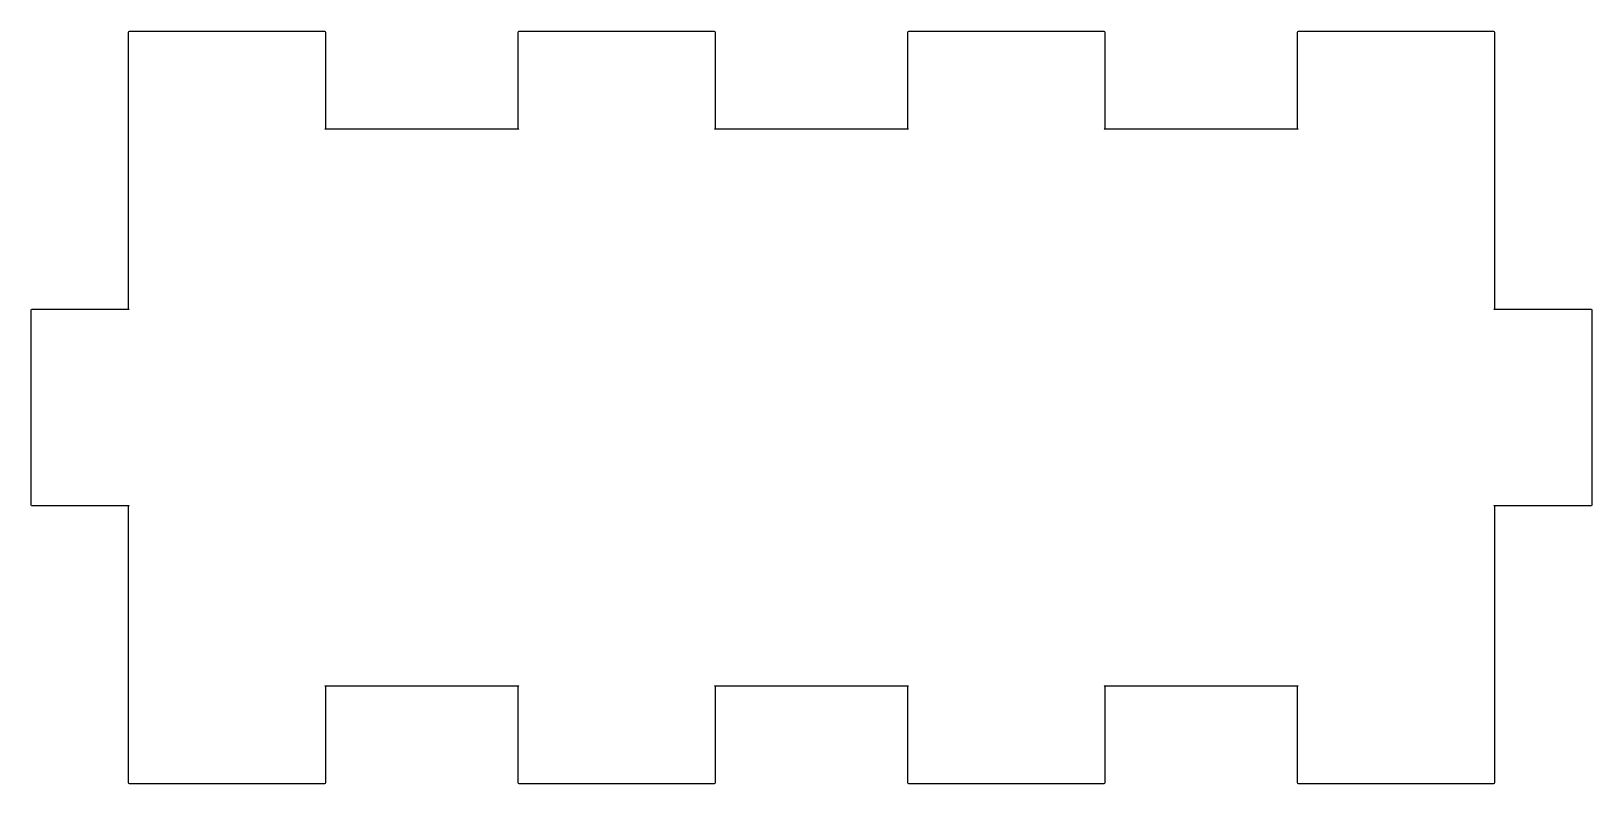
# Model space of a CAD drawing. Header units: millimetres. Extents: x -279 to -119, y 0 to 77.
import ezdxf

# ---------------------------------------------------------------- set-up
doc = ezdxf.new("R2010")
doc.units = ezdxf.units.MM
doc.layers.get('0').update_dxf_attribs({"linetype": 'CONTINUOUS'})

msp = doc.modelspace()

# ---------------------------------------------------------------- linework, layer by layer
msp.add_lwpolyline([(-189.38, 9.68), (-189.41, 9.66), (-189.42, 9.66), (-209.22, 9.66), (-209.23, 9.66), (-209.26, 9.68), (-209.25, 9.7), (-209.23, 9.71), (-209.22, 9.68), (-209.22, 9.66), (-209.22, -0.25), (-209.24, -0.31), (-209.3, -0.34), (-229.33, -0.34), (-229.39, -0.31), (-229.42, -0.25), (-229.42, 9.66), (-229.42, 9.68), (-229.4, 9.71), (-229.38, 9.7), (-229.37, 9.68), (-229.4, 9.66), (-229.42, 9.66), (-249.22, 9.66), (-249.23, 9.66), (-249.26, 9.68), (-249.25, 9.7), (-249.23, 9.71), (-249.22, 9.68), (-249.22, 9.66), (-249.22, -0.25), (-249.25, -0.31), (-249.3, -0.34), (-269.33, -0.34), (-269.39, -0.31), (-269.42, -0.25), (-269.42, 28.17), (-269.42, 28.18), (-269.4, 28.21), (-269.38, 28.2), (-269.37, 28.18), (-269.41, 28.17), (-269.42, 28.17), (-279.33, 28.17), (-279.39, 28.19), (-279.41, 28.25), (-279.41, 48.28), (-279.39, 48.34), (-279.33, 48.36), (-269.42, 48.36), (-269.41, 48.36), (-269.37, 48.35), (-269.38, 48.33), (-269.4, 48.32), (-269.42, 48.35), (-269.42, 48.36), (-269.42, 76.78), (-269.39, 76.84), (-269.33, 76.86), (-249.3, 76.86), (-249.25, 76.84), (-249.22, 76.78), (-249.22, 66.86), (-249.22, 66.85), (-249.23, 66.82), (-249.25, 66.83), (-249.26, 66.85), (-249.23, 66.86), (-249.22, 66.86), (-229.42, 66.86), (-229.4, 66.86), (-229.37, 66.85), (-229.38, 66.83), (-229.4, 66.82), (-229.42, 66.85), (-229.42, 66.86), (-229.42, 76.78), (-229.39, 76.84), (-229.33, 76.86), (-209.3, 76.86), (-209.24, 76.84), (-209.22, 76.78), (-209.22, 66.86), (-209.22, 66.85), (-209.23, 66.82), (-209.25, 66.83), (-209.26, 66.85), (-209.23, 66.86), (-209.22, 66.86), (-189.42, 66.86), (-189.41, 66.86), (-189.38, 66.85), (-189.38, 66.83), (-189.4, 66.82), (-189.42, 66.85), (-189.42, 66.86), (-189.42, 76.78), (-189.39, 76.84), (-189.33, 76.86), (-169.3, 76.86), (-169.25, 76.84), (-169.22, 76.78), (-169.22, 66.86), (-169.22, 66.85), (-169.23, 66.82), (-169.25, 66.83), (-169.26, 66.85), (-169.22, 66.86), (-169.22, 66.86), (-149.42, 66.86), (-149.41, 66.86), (-149.37, 66.85), (-149.38, 66.83), (-149.4, 66.82), (-149.42, 66.85), (-149.42, 66.86), (-149.42, 76.78), (-149.39, 76.84), (-149.33, 76.86), (-129.3, 76.86), (-129.25, 76.84), (-129.22, 76.78), (-129.22, 48.36), (-129.22, 48.35), (-129.23, 48.32), (-129.25, 48.33), (-129.26, 48.35), (-129.23, 48.36), (-129.22, 48.36), (-119.3, 48.36), (-119.25, 48.34), (-119.22, 48.28), (-119.22, 28.25), (-119.25, 28.19), (-119.3, 28.17), (-129.22, 28.17), (-129.23, 28.17), (-129.26, 28.18), (-129.25, 28.2), (-129.23, 28.21), (-129.22, 28.18), (-129.22, 28.17), (-129.22, -0.25), (-129.25, -0.31), (-129.3, -0.34), (-149.33, -0.34), (-149.39, -0.31), (-149.42, -0.25), (-149.42, 9.66), (-149.42, 9.68), (-149.4, 9.71), (-149.38, 9.7), (-149.37, 9.68), (-149.41, 9.66), (-149.42, 9.66), (-169.22, 9.66), (-169.22, 9.66), (-169.26, 9.68), (-169.25, 9.7), (-169.23, 9.71), (-169.22, 9.68), (-169.22, 9.66), (-169.22, -0.25), (-169.25, -0.31), (-169.3, -0.34), (-189.33, -0.34), (-189.39, -0.31), (-189.42, -0.25), (-189.42, 9.66), (-189.42, 9.68), (-189.4, 9.71), (-189.38, 9.7)], close=True)

doc.saveas('drawing.dxf')
